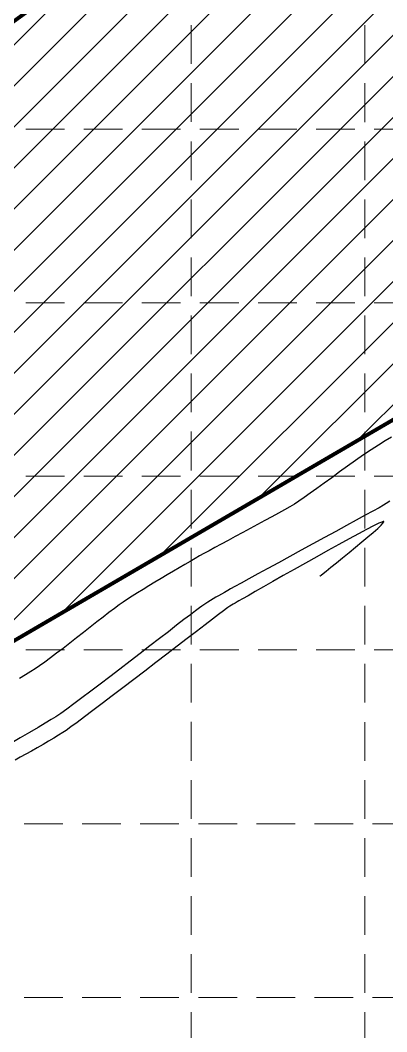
# Model space of a CAD drawing. Extents: x 2138193 to 2139991, y 332071 to 334944.
# Drawn here: x 2138823.2 to 2138917.9, y 332601.8 to 332863.1 of the extents above; entities that cross this region are included whole.
import ezdxf

# ---------------------------------------------------------------- set-up
doc = ezdxf.new("R2010")
doc.units = 0
doc.header["$LTSCALE"] = 100
doc.header["$MEASUREMENT"] = 0
doc.linetypes.add('DASHED', pattern=[0.75, 0.5, -0.25])
doc.linetypes.add('HIDDEN', pattern=[0.375, 0.25, -0.125])
doc.layers.add('CONTOURS', color=35, linetype='Continuous')
doc.layers.add('GRID', color=254, linetype='DASHED')

msp = doc.modelspace()

# ---------------------------------------------------------------- hatches: boundary and pattern name
at = {"layer": 'CONTOURS', "ltscale": 10}
h = msp.add_hatch(dxfattribs=at)
h.set_pattern_fill('ANSI31', color=5, scale=60, style=0)
h.set_pattern_definition([(45, (0, 0), (-5.303300858899106, 5.303300858899107), [])])
h.paths.add_polyline_path([(2138483.546160111, 332606.2740493599), (2138656.140052903, 332606.2740493599), (2138921.264482902, 332760.8706732228), (2139372.471049562, 332785.9219287917), (2139377.748317752, 332780.6479753673), (2139409.411939294, 332807.0177192923), (2139404.134671104, 332828.1135155923), (2139401.496037009, 332952.0512992817), (2139392.260811476, 332977.1025548506), (2139347.404019459, 332973.1470955816), (2139339.488117175, 332969.1916305132), (2139182.489332715, 332936.2294564062), (2139043.960999322, 332917.7706368185), (2138914.667891463, 332903.2672764998), (2138844.744069344, 332879.534509287), (2138820.996350087, 332862.3941780554), (2138795.929319984, 332796.4698240421), (2138748.301847437, 332763.2789477164)])

# ---------------------------------------------------------------- linework, layer by layer
at = {"layer": 'CONTOURS', "color": 5, "ltscale": 10, "const_width": 1}
msp.add_lwpolyline([(2138656.140052903, 332606.2740493598), (2138921.264482902, 332760.8706732228), (2139372.471049562, 332785.9219287917), (2139377.748317752, 332780.6479753673), (2139409.411939294, 332807.0177192923), (2139404.134671104, 332828.1135155923), (2139401.496037009, 332952.0512992817), (2139392.260811476, 332977.1025548506), (2139347.404019459, 332973.1470955816), (2139339.488117175, 332969.1916305132), (2139182.489332715, 332936.2294564062), (2139043.960999322, 332917.7706368185), (2138914.667891463, 332903.2672764998), (2138844.744069344, 332879.534509287), (2138820.996350087, 332862.3941780554), (2138795.929319984, 332796.4698240421), (2138748.301847437, 332763.2789477164), (2138483.546160112, 332606.27404936)], dxfattribs=at)
at = {"layer": 'CONTOURS'}
for points, elevation in [([(2138917.495057845, 332754.4367714087), (2138915.736824708, 332753.347255005)], 545), ([(2138898.139915639, 332740.8707387456), (2138896.575550392, 332739.7666256142)], 545), ([(2138895.206919689, 332738.8347317002), (2138894.06608676, 332738.1066349836)], 545), ([(2138896.575550392, 332739.7666256142), (2138895.206919689, 332738.8347317002)], 545), ([(2138918.658038362, 332738.800954195), (2138917.736459787, 332738.1995331185)], 548), ([(2138889.915953754, 332735.7249742473), (2138888.217625216, 332734.7879501851)], 545), ([(2138912.325160784, 332735.1825067493), (2138910.032403631, 332733.9241478685)], 548), ([(2138915.846864247, 332733.114960983), (2138914.474355895, 332732.4438165595)], 549), ([(2138916.915704287, 332733.1562780062), (2138917.091490947, 332733.414719337)], 549), ([(2138917.091490947, 332733.414719337), (2138917.122986678, 332733.5264804145)], 549), ([(2138917.122986678, 332733.5264804145), (2138917.111553524, 332733.5631186712)], 549), ([(2138884.538047231, 332732.7886476852), (2138882.619966248, 332731.7561863641)], 545), ([(2138913.040943358, 332729.5924211808), (2138914.425717861, 332730.7814372875)], 549), ([(2138915.586516405, 332731.8181125518), (2138916.461988715, 332732.6573495117)], 549), ([(2138875.162661123, 332727.7554736323), (2138873.510010703, 332726.8621213789)], 545), ([(2138901.821277273, 332729.4357299943), (2138898.832238286, 332727.8052486801)], 548), ([(2138905.508130875, 332727.635664874), (2138902.710005252, 332726.0863469987)], 549), ([(2138908.146124457, 332729.0827934765), (2138905.508130875, 332727.635664874)], 549), ([(2138895.813344912, 332726.1593155481), (2138892.822283581, 332724.5289621148)], 548), ([(2138902.710005252, 332726.0863469987), (2138899.814243297, 332724.4715625594)], 549), ([(2138869.565429229, 332724.6769837823), (2138868.423182431, 332724.0180919309)], 545), ([(2138889.916740723, 332722.9452198965), (2138887.154402767, 332721.4391204094)], 548), ([(2138892.822283581, 332724.5289621148), (2138889.916740723, 332722.9452198965)], 548), ([(2138862.774216653, 332720.7239146131), (2138861.203506181, 332719.7961354952)], 545), ([(2138893.979793213, 332721.192484824), (2138891.166096499, 332719.6016369455)], 549), ([(2138900.962910807, 332719.762488441), (2138901.430949432, 332720.1457244767)], 549), ([(2138901.430949432, 332720.1457244767), (2138902.229618144, 332720.7919516392)], 549), ([(2138902.229618144, 332720.7919516392), (2138903.464416639, 332721.7846247116)], 549), ([(2138859.614018345, 332718.8508295378), (2138858.028058271, 332717.9000802788)], 545), ([(2138888.504746279, 332718.0922133381), (2138886.05823826, 332716.7009367108)], 549), ([(2138900.62185017, 332719.4770195129), (2138900.720610381, 332719.5607115108)], 549), ([(2138875.177887007, 332714.8329667575), (2138874.45163306, 332714.4179169399)], 548), ([(2138876.818117998, 332715.7707857559), (2138875.959898728, 332715.2788576593)], 548), ([(2138877.509811531, 332716.1593670133), (2138876.818117998, 332715.7707857559)], 548), ([(2138878.690828542, 332716.8117800996), (2138877.509811531, 332716.1593670133)], 548), ([(2138886.05823826, 332716.7009367108), (2138883.889068149, 332715.464529772)], 549), ([(2138849.835467728, 332712.7579535155), (2138848.782354713, 332712.0191295165)], 545), ([(2138870.940987784, 332712.2734202482), (2138870.119835191, 332711.7242986153)], 548), ([(2138872.402920105, 332713.2058528878), (2138871.695199497, 332712.7622063021)], 548), ([(2138877.828177182, 332711.9886698661), (2138877.383535779, 332711.7116421573)], 549), ([(2138878.257135193, 332712.241980597), (2138877.828177182, 332711.9886698661)], 549), ([(2138879.23568092, 332712.8020530804), (2138878.712329783, 332712.5027248388)], 549), ([(2138879.670542331, 332713.0517541763), (2138879.23568092, 332712.8020530804)], 549), ([(2138882.059731652, 332714.4197152309), (2138880.632724477, 332713.6032157961)], 549), ([(2138867.16293776, 332709.5088415277), (2138865.51680638, 332708.2440992558)], 548), ([(2138870.119835191, 332711.7242986153), (2138869.505556142, 332711.2824380201)], 548), ([(2138874.458235429, 332709.5431898892), (2138872.867034628, 332708.3259764722)], 549), ([(2138865.51680638, 332708.2440992558), (2138863.608932174, 332706.7720567167)], 548), ([(2138841.302807202, 332706.3002953848), (2138839.553521848, 332704.9292137339)], 545), ([(2138868.780205247, 332705.195172493), (2138866.374858544, 332703.3519700756)], 549), ([(2138866.374858544, 332703.3519700756), (2138863.788411752, 332701.3704928029)], 549), ([(2138832.613797288, 332699.5330186802), (2138831.028520816, 332698.3328799491)], 545), ([(2138856.725892352, 332701.4470956234), (2138854.182086595, 332699.4808201422)], 548), ([(2138861.066005809, 332699.2859347473), (2138858.252781652, 332697.1334899811)], 549), ([(2138863.788411752, 332701.3704928029), (2138861.066005809, 332699.2859347473)], 549), ([(2138828.226974107, 332696.2889225282), (2138827.064824052, 332695.4958546964)], 545), ([(2138829.557226392, 332697.2430560887), (2138828.226974107, 332696.2889225282)], 545), ([(2138831.028520816, 332698.3328799491), (2138829.557226392, 332697.2430560887)], 545), ([(2138824.621223878, 332693.975334226), (2138823.035524682, 332693.034434818)], 545), ([(2138825.976288922, 332694.802004238), (2138824.621223878, 332693.975334226)], 545), ([(2138827.064824052, 332695.4958546964), (2138825.976288922, 332694.802004238)], 545), ([(2138848.96691021, 332695.4623173806), (2138846.377747532, 332693.4770837253)], 548), ([(2138855.393880222, 332694.9483525768), (2138852.534442456, 332692.7657166066)], 549), ([(2138846.377747532, 332693.4770837253), (2138843.855673831, 332691.5525243039)], 548), ([(2138846.994521672, 332688.5487252586), (2138844.404320532, 332686.5847580254)], 549), ([(2138844.404320532, 332686.5847580254), (2138841.99414681, 332684.7640685159)], 549), ([(2138831.2523574, 332682.4034756275), (2138829.699900977, 332681.4571958125)], 548), ([(2138832.433922765, 332683.1551481926), (2138831.2523574, 332682.4034756275)], 548), ([(2138836.295199544, 332680.5136070537), (2138835.056544884, 332679.6179691631)], 549), ([(2138823.229103757, 332677.6722552239), (2138820.605001495, 332676.1690887648)], 548), ([(2138830.556981157, 332676.8002959187), (2138829.121436744, 332675.9728865559)], 549), ([(2138824.65598309, 332673.4777176179), (2138823.229123078, 332672.695967641)], 549), ([(2138826.136568307, 332674.2953114198), (2138824.65598309, 332673.4777176179)], 549), ([(2138827.636509326, 332675.132463061), (2138826.136568307, 332674.2953114198)], 549)]:
    msp.add_lwpolyline(points, dxfattribs=dict(at, elevation=elevation))
at = {"layer": 'CONTOURS', "extrusion": (0.4958793854444137, -0.8683914066198898, 0), "elevation": 771683.9995586558}
msp.add_lwpolyline([(2022425.481739394, 545), (2022423.637787281, 545)], dxfattribs=at)
at = {"layer": 'CONTOURS', "extrusion": (0.562711352955937, -0.8266534541478061, 0), "elevation": 928520.4239080094}
msp.add_lwpolyline([(1955383.917648662, 545), (1955381.52732975, 545)], dxfattribs=at)
at = {"layer": 'CONTOURS', "extrusion": (-0.5478091468288698, 0.8366033341139789, 0), "elevation": -893335.0451776627}
msp.add_lwpolyline([(-1971709.364080623, 545), (-1971707.113156202, 545)], dxfattribs=at)
at = {"layer": 'CONTOURS', "extrusion": (0.5809702317388757, -0.8139248060068429, 0), "elevation": 971810.0010068929}
msp.add_lwpolyline([(1934229.240689109, 545), (1934226.703053316, 545)], dxfattribs=at)
at = {"layer": 'CONTOURS', "extrusion": (0.5733944576819552, -0.8192794370052362, 0), "elevation": 953824.353373189}
msp.add_lwpolyline([(1943163.965791089, 545), (1943161.479781339, 545)], dxfattribs=at)
at = {"layer": 'CONTOURS', "extrusion": (0.5890235413013652, -0.8081158752263186, 0), "elevation": 990968.1875069635}
msp.add_lwpolyline([(1924479.112478293, 545), (1924476.604581584, 545)], dxfattribs=at)
at = {"layer": 'CONTOURS', "extrusion": (-0.5860721082484996, 0.8102588993236415, 0), "elevation": -983942.2669813283}
msp.add_lwpolyline([(-1928083.305282519, 545), (-1928080.760306403, 545)], dxfattribs=at)
at = {"layer": 'CONTOURS', "extrusion": (0.5885551482578207, -0.808457072118993, 0), "elevation": 989852.8124289991}
msp.add_lwpolyline([(1925048.110155214, 545), (1925045.80991601, 545)], dxfattribs=at)
at = {"layer": 'CONTOURS', "extrusion": (-0.5899057549562018, 0.8074721049482474, 0), "elevation": -993069.3688230214}
msp.add_lwpolyline([(-1923393.194055272, 545), (-1923390.767730573, 545)], dxfattribs=at)
at = {"layer": 'CONTOURS', "extrusion": (0.5844803754683278, -0.8114078448551029, 0), "elevation": 980155.4350850647}
msp.add_lwpolyline([(1930001.368813502, 545), (1929999.239136577, 545)], dxfattribs=at)
at = {"layer": 'CONTOURS', "extrusion": (-0.5096241800771215, 0.8603971147561582, 0), "elevation": -803745.2277831187}
msp.add_lwpolyline([(-2009869.668004383, 545), (-2009868.279903491, 545)], dxfattribs=at)
at = {"layer": 'CONTOURS', "extrusion": (0.5008586797189905, -0.865529076894676, 0), "elevation": 783300.9268212841}
msp.add_lwpolyline([(2017950.309301921, 548), (2017949.531173873, 548)], dxfattribs=at)
at = {"layer": 'CONTOURS', "extrusion": (-0.4889117325977099, 0.8723332607027577, 0), "elevation": -755471.9347256386}
msp.add_lwpolyline([(-2028505.004958549, 545), (-2028503.2144625, 545)], dxfattribs=at)
at = {"layer": 'CONTOURS', "extrusion": (0.4972359829066215, -0.8676153394810895, 0), "elevation": 774846.4278390738}
msp.add_lwpolyline([(2021185.27280687, 545), (2021183.6662127, 545)], dxfattribs=at)
at = {"layer": 'CONTOURS', "extrusion": (0.4825284852392646, -0.8758802777393158, 0), "elevation": 740649.9402517725}
msp.add_lwpolyline([(2033987.579292651, 548), (2033985.325022665, 548)], dxfattribs=at)
at = {"layer": 'CONTOURS', "extrusion": (-0.4848292265509905, 0.8746088388999784, 0), "elevation": -745994.0825604359}
msp.add_lwpolyline([(-2032035.448332487, 548), (-2032033.620660974, 548)], dxfattribs=at)
at = {"layer": 'CONTOURS', "extrusion": (0.4892454360273714, -0.8721461479169573, 0), "elevation": 756259.4120136313}
msp.add_lwpolyline([(2028238.732019663, 548), (2028237.396419806, 548)], dxfattribs=at)
at = {"layer": 'CONTOURS', "extrusion": (0.4759810227330156, -0.8794555508938655, 0), "elevation": 725444.7519869527}
msp.add_lwpolyline([(2039430.506353171, 545), (2039428.372744032, 545)], dxfattribs=at)
at = {"layer": 'CONTOURS', "extrusion": (0.4789276459248074, -0.8778543785668113, 0), "elevation": 732280.0084599822}
msp.add_lwpolyline([(2036988.275817531, 545), (2036986.221759786, 545)], dxfattribs=at)
at = {"layer": 'CONTOURS', "extrusion": (0.4802273295987795, -0.8771440656508059, 0), "elevation": 735307.4661062264}
msp.add_lwpolyline([(2035920.165744272, 548), (2035917.254754669, 548)], dxfattribs=at)
at = {"layer": 'CONTOURS', "extrusion": (0.4009019179193323, -0.9161209812075046, 0), "elevation": 552671.6775176444}
msp.add_lwpolyline([(2092899.858670856, 549), (2092899.028292687, 549)], dxfattribs=at)
at = {"layer": 'CONTOURS', "extrusion": (0.7398336247893089, -0.6727898688529071, 0), "elevation": 1358583.158293377}
msp.add_lwpolyline([(1685208.13392138, 549), (1685208.808300697, 549)], dxfattribs=at)
at = {"layer": 'CONTOURS', "extrusion": (0.3179864323718982, -0.9480952635824063, 0), "elevation": 364683.4552362686}
msp.add_lwpolyline([(2133701.798985593, 549), (2133701.426871059, 549)], dxfattribs=at)
at = {"layer": 'CONTOURS', "extrusion": (0.09577096027711844, -0.9954033972051727, 0), "elevation": -126357.9908986073}
msp.add_lwpolyline([(2160951.546448458, 549), (2160951.421863409, 549)], dxfattribs=at)
at = {"layer": 'CONTOURS', "extrusion": (-0.4836260157992845, -0.8752747436331693, 0), "elevation": -1325669.24494239}
msp.add_lwpolyline([(1711221.519013826, 549), (1711221.487994991, 549)], dxfattribs=at)
at = {"layer": 'CONTOURS', "extrusion": (0.4722636518407007, -0.8814573405163095, 0), "elevation": 716827.6692784394}
msp.add_lwpolyline([(2042468.712001959, 545), (2042466.548923422, 545)], dxfattribs=at)
at = {"layer": 'CONTOURS', "extrusion": (-0.4727582304643277, 0.8811921785446337, 0), "elevation": -717973.7414813044}
msp.add_lwpolyline([(-2042068.311813266, 545), (-2042066.123682933, 545)], dxfattribs=at)
at = {"layer": 'CONTOURS', "extrusion": (-0.4791697816730432, 0.8777222341557769, 0), "elevation": -732853.0950231839}
msp.add_lwpolyline([(-2036798.88199971, 548), (-2036795.576286284, 548)], dxfattribs=at)
at = {"layer": 'CONTOURS', "extrusion": (0.4796034004640046, -0.8774853721079137, 0), "elevation": 733859.3756537759}
msp.add_lwpolyline([(2036439.676171233, 548), (2036436.535069379, 548)], dxfattribs=at)
at = {"layer": 'CONTOURS', "extrusion": (-0.4762531610237565, 0.8793082091137783, 0), "elevation": -726090.3518200337}
msp.add_lwpolyline([(-2039225.515765804, 549), (-2039222.768872496, 549)], dxfattribs=at)
at = {"layer": 'CONTOURS', "extrusion": (-0.4694431153321594, 0.8829627180505623, 0), "elevation": -710308.3069785594}
msp.add_lwpolyline([(-2044778.686969383, 549), (-2044776.27436199, 549)], dxfattribs=at)
at = {"layer": 'CONTOURS', "extrusion": (0.458706264731007, -0.8885879600222633, 0), "elevation": 685471.4256266986}
msp.add_lwpolyline([(2053240.105887909, 549), (2053238.099757621, 549)], dxfattribs=at)
at = {"layer": 'CONTOURS', "extrusion": (0.6661044278761786, -0.7458584927208035, 0), "elevation": 1176570.290694271}
msp.add_lwpolyline([(1816960.936430785, 549), (1816962.492756221, 549)], dxfattribs=at)
at = {"layer": 'CONTOURS', "extrusion": (0.4735222090036235, -0.8807818785490132, 0), "elevation": 719744.3142948167}
msp.add_lwpolyline([(2041438.473854093, 545), (2041436.465519182, 545)], dxfattribs=at)
at = {"layer": 'CONTOURS', "extrusion": (0.4724928491233975, -0.8813345037653153, 0), "elevation": 717358.7659193417}
msp.add_lwpolyline([(2042280.07674584, 545), (2042277.973599608, 545)], dxfattribs=at)
at = {"layer": 'CONTOURS', "extrusion": (-0.4786871571351582, 0.8779855383739874, 0), "elevation": -731733.2001805971}
msp.add_lwpolyline([(-2037194.769944535, 548), (-2037191.331512759, 548)], dxfattribs=at)
at = {"layer": 'CONTOURS', "extrusion": (-0.6358948394851288, 0.7717757142565334, 0), "elevation": -1103331.162435982}
msp.add_lwpolyline([(-1862338.015929917, 549), (-1862340.15214069, 549)], dxfattribs=at)
at = {"layer": 'CONTOURS', "extrusion": (-0.6421584623833141, 0.7665719204285386, 0), "elevation": -1118459.946898096}
msp.add_lwpolyline([(-1853293.782286676, 549), (-1853295.800884208, 549)], dxfattribs=at)
at = {"layer": 'CONTOURS', "extrusion": (0.4927178229359949, -0.8701891443595546, 0), "elevation": 764325.7538505205}
msp.add_lwpolyline([(2025161.736137709, 545), (2025160.455518084, 545)], dxfattribs=at)
at = {"layer": 'CONTOURS', "extrusion": (-0.4841397549101602, 0.8749906843592852, 0), "elevation": -744380.7817855121}
msp.add_lwpolyline([(-2032578.983681324, 545), (-2032577.468935404, 545)], dxfattribs=at)
at = {"layer": 'CONTOURS', "extrusion": (-0.4788514257659384, 0.8778959574129089, 0), "elevation": -732103.0626225816}
msp.add_lwpolyline([(-2037035.140173405, 545), (-2037033.426061843, 545)], dxfattribs=at)
at = {"layer": 'CONTOURS', "extrusion": (0.6285742224398234, -0.7777496042327322, 0), "elevation": 1085685.356796808}
msp.add_lwpolyline([(1872675.540047694, 549), (1872677.683636805, 549)], dxfattribs=at)
at = {"layer": 'CONTOURS', "extrusion": (0.6315506910593299, -0.7753345888211637, 0), "elevation": 1092855.287164726}
msp.add_lwpolyline([(1868502.534670592, 549), (1868504.712569979, 549)], dxfattribs=at)
at = {"layer": 'CONTOURS', "extrusion": (0.5043841200532704, -0.8634793914379706, 0), "elevation": 791510.9260532396}
msp.add_lwpolyline([(2014686.448090022, 545), (2014684.750029375, 545)], dxfattribs=at)
at = {"layer": 'CONTOURS', "extrusion": (0.5026454462778198, -0.8644926577688045, 0), "elevation": 787454.9997445496}
msp.add_lwpolyline([(2016276.789858526, 545), (2016275.19291305, 545)], dxfattribs=at)
at = {"layer": 'CONTOURS', "extrusion": (0.5010856921637666, -0.8653976710788855, 0), "elevation": 783817.7739088265}
msp.add_lwpolyline([(2017694.997071349, 545), (2017693.526591565, 545)], dxfattribs=at)
at = {"layer": 'CONTOURS', "extrusion": (0.4907863399727257, -0.8712799598844082, 0), "elevation": 759846.6406915386}
msp.add_lwpolyline([(2026873.809710294, 549), (2026870.47720222, 549)], dxfattribs=at)
at = {"layer": 'CONTOURS', "extrusion": (0.4891068731562425, -0.8722238626816645, 0), "elevation": 755940.3763439956}
msp.add_lwpolyline([(2028337.283776909, 549), (2028333.923512753, 549)], dxfattribs=at)
at = {"layer": 'CONTOURS', "extrusion": (0.6259471817686092, -0.7798654535469152, 0), "elevation": 1079362.37015542}
msp.add_lwpolyline([(1876323.183769211, 549), (1876325.030593506, 549)], dxfattribs=at)
at = {"layer": 'CONTOURS', "extrusion": (0.6267137201908478, -0.7792495832046032, 0), "elevation": 1081206.837137727}
msp.add_lwpolyline([(1875262.787415641, 549), (1875264.820654024, 549)], dxfattribs=at)
at = {"layer": 'CONTOURS', "extrusion": (-0.5111573197188738, 0.8594871694782985, 0), "elevation": -807326.1642250104}
msp.add_lwpolyline([(-2008395.920918504, 545), (-2008394.071574044, 545)], dxfattribs=at)
at = {"layer": 'CONTOURS', "extrusion": (0.5063446401369802, -0.862331204007226, 0), "elevation": 796086.2392616702}
msp.add_lwpolyline([(2012881.240342011, 545), (2012879.466513142, 545)], dxfattribs=at)
at = {"layer": 'CONTOURS', "extrusion": (0.4793247092222012, -0.8776376377122009, 0), "elevation": 733212.6041656949}
msp.add_lwpolyline([(2036646.558738986, 548), (2036643.934798573, 548)], dxfattribs=at)
at = {"layer": 'CONTOURS', "extrusion": (0.4789241147163089, -0.8778563050654702, 0), "elevation": 732283.0237381218}
msp.add_lwpolyline([(2036983.894993889, 548), (2036980.977151173, 548)], dxfattribs=at)
at = {"layer": 'CONTOURS', "extrusion": (0.5177310418905491, -0.8555434344689501, 0), "elevation": 822698.5803785953}
msp.add_lwpolyline([(2002144.328230657, 545), (2002142.504679534, 545)], dxfattribs=at)
at = {"layer": 'CONTOURS', "extrusion": (0.4811897674840356, -0.8766164541398135, 0), "elevation": 737541.5081409698}
msp.add_lwpolyline([(2035078.01872253, 548), (2035076.179087818, 548)], dxfattribs=at)
at = {"layer": 'CONTOURS', "extrusion": (0.4800019302168733, -0.8772674318519275, 0), "elevation": 734784.274601325}
msp.add_lwpolyline([(2036077.432186177, 548), (2036075.167649043, 548)], dxfattribs=at)
at = {"layer": 'CONTOURS', "extrusion": (-0.4933403762831523, 0.8698363484752738, 0), "elevation": -765789.769356729}
msp.add_lwpolyline([(-2024629.29517175, 549), (-2024626.235572982, 549)], dxfattribs=at)
at = {"layer": 'CONTOURS', "extrusion": (-0.6399221569236591, 0.7684397393928636, 0), "elevation": -1113055.030054502}
msp.add_lwpolyline([(-1856530.931274251, 549), (-1856531.246589056, 549)], dxfattribs=at)
at = {"layer": 'CONTOURS', "extrusion": (0.5339099929928303, -0.8455413173715379, 0), "elevation": 860630.8704740626}
msp.add_lwpolyline([(1986128.954161687, 545), (1986127.358973178, 545)], dxfattribs=at)
at = {"layer": 'CONTOURS', "extrusion": (0.5272884888834259, -0.8496863241755943, 0), "elevation": 845089.3366365104}
msp.add_lwpolyline([(1992793.138454012, 545), (1992791.4418914, 545)], dxfattribs=at)
at = {"layer": 'CONTOURS', "extrusion": (0.5220215634353912, -0.8529322876456665, 0), "elevation": 832744.1629582153}
msp.add_lwpolyline([(1997985.165675766, 545), (1997983.392980319, 545)], dxfattribs=at)
at = {"layer": 'CONTOURS', "extrusion": (0.4953239613698885, -0.8687083361478933, 0), "elevation": 770403.9770284409}
msp.add_lwpolyline([(2022861.226282415, 548), (2022860.326081866, 548)], dxfattribs=at)
at = {"layer": 'CONTOURS', "extrusion": (0.4959526377357442, -0.8683495731115193, 0), "elevation": 771871.7750018067}
msp.add_lwpolyline([(2022310.024256447, 549), (2022307.917574354, 549)], dxfattribs=at)
at = {"layer": 'CONTOURS', "extrusion": (-0.5916425779986756, 0.8062003844572894, 0), "elevation": -997201.4498058935}
msp.add_lwpolyline([(-1921187.307359307, 545), (-1921185.773259361, 545)], dxfattribs=at)
at = {"layer": 'CONTOURS', "extrusion": (-0.554032847766714, 0.8324948069480705, 0), "elevation": -908011.4220878812}
msp.add_lwpolyline([(-1964916.494634211, 545), (-1964915.177645923, 545)], dxfattribs=at)
at = {"layer": 'CONTOURS', "extrusion": (0.5424867176117213, -0.8400643792084393, 0), "elevation": 880797.4720601214}
msp.add_lwpolyline([(1977266.59671558, 545), (1977265.128084788, 545)], dxfattribs=at)
at = {"layer": 'CONTOURS', "extrusion": (0.5438524616396955, -0.8391808505730117, 0), "elevation": 884024.4577809343}
msp.add_lwpolyline([(1975846.823188893, 548), (1975845.924441368, 548)], dxfattribs=at)
at = {"layer": 'CONTOURS', "extrusion": (0.5188191653646032, -0.8548840118111795, 0), "elevation": 825256.7947023171}
msp.add_lwpolyline([(2001106.605720815, 548), (2001105.808326934, 548)], dxfattribs=at)
at = {"layer": 'CONTOURS', "extrusion": (0.5082095455093881, -0.8612334514248393, 0), "elevation": 800451.6193201526}
msp.add_lwpolyline([(2011158.071211222, 548), (2011157.286188618, 548)], dxfattribs=at)
at = {"layer": 'CONTOURS', "extrusion": (0.5004576050093226, -0.8657610441619171, 0), "elevation": 782364.8036164151}
msp.add_lwpolyline([(2018263.639319869, 548), (2018262.841240591, 548)], dxfattribs=at)
at = {"layer": 'CONTOURS', "extrusion": (0.4970483766936278, -0.8677228308775963, 0), "elevation": 774423.9571753084}
msp.add_lwpolyline([(2021328.100551682, 549), (2021327.575966442, 549)], dxfattribs=at)
at = {"layer": 'CONTOURS', "extrusion": (0.4972555218149513, -0.8676041413136181, 0), "elevation": 774906.5051039025}
msp.add_lwpolyline([(2021145.371109251, 549), (2021144.262098701, 549)], dxfattribs=at)
at = {"layer": 'CONTOURS', "extrusion": (0.6089340398368106, -0.7932208615058114, 0), "elevation": 1038503.66726731}
msp.add_lwpolyline([(1899175.868619612, 545), (1899173.948637843, 545)], dxfattribs=at)
at = {"layer": 'CONTOURS', "extrusion": (0.6022051945300781, -0.7983413453410707, 0), "elevation": 1022408.06588841}
msp.add_lwpolyline([(1907890.786621568, 545), (1907889.041239304, 545)], dxfattribs=at)
at = {"layer": 'CONTOURS', "extrusion": (0.6062268546475681, -0.7952917708012052, 0), "elevation": 1032037.578247748}
msp.add_lwpolyline([(1902722.581623902, 548), (1902720.892577657, 548)], dxfattribs=at)
at = {"layer": 'CONTOURS', "extrusion": (0.6000773285203043, -0.7999419977697976, 0), "elevation": 1017337.370993653}
msp.add_lwpolyline([(1910624.042777451, 548), (1910622.793519623, 548)], dxfattribs=at)
at = {"layer": 'CONTOURS', "extrusion": (-0.6066044404364503, 0.7950038068102449, 0), "elevation": -1032945.390503659}
msp.add_lwpolyline([(-1902237.969440897, 549), (-1902236.422860935, 549)], dxfattribs=at)
at = {"layer": 'CONTOURS', "extrusion": (0.6042484123241645, -0.7967959940936743, 0), "elevation": 1027309.859760839}
msp.add_lwpolyline([(1905288.392552632, 549), (1905287.360002041, 549)], dxfattribs=at)
at = {"layer": 'CONTOURS', "extrusion": (0.5949771679069507, -0.8037426016265559, 0), "elevation": 1005168.599383578}
msp.add_lwpolyline([(1917062.143580006, 549), (1917061.682255134, 549)], dxfattribs=at)
at = {"layer": 'CONTOURS', "extrusion": (-0.5513207275856052, 0.8342933868457061, 0), "elevation": -901628.2545581739}
msp.add_lwpolyline([(-1967882.119296553, 549), (-1967881.517296377, 549)], dxfattribs=at)
at = {"layer": 'CONTOURS', "extrusion": (0.6157333509009358, -0.7879545929736721, 0), "elevation": 1054798.464993775}
msp.add_lwpolyline([(1890170.351971084, 545), (1890168.193335457, 545)], dxfattribs=at)
at = {"layer": 'CONTOURS', "extrusion": (0.613206895078156, -0.789922340378222, 0), "elevation": 1048740.088058727}
msp.add_lwpolyline([(1893540.54136976, 545), (1893538.483612702, 545)], dxfattribs=at)
at = {"layer": 'CONTOURS', "extrusion": (0.6117001706989549, -0.7910896922390467, 0), "elevation": 1045142.336773399}
msp.add_lwpolyline([(1895549.743391242, 548), (1895547.052782228, 548)], dxfattribs=at)
at = {"layer": 'CONTOURS', "extrusion": (0.6082217910732004, -0.7937671276033723, 0), "elevation": 1036816.153256197}
msp.add_lwpolyline([(1900125.022961965, 549), (1900122.277691219, 549)], dxfattribs=at)
at = {"layer": 'CONTOURS', "extrusion": (-0.6080336819919351, 0.7939112302791355, 0), "elevation": -1036365.868255619}
msp.add_lwpolyline([(-1900373.057750971, 549), (-1900370.654807626, 549)], dxfattribs=at)
at = {"layer": 'CONTOURS', "extrusion": (-0.6168468043546441, 0.7870832357238104, 0), "elevation": -1057469.871390459}
msp.add_lwpolyline([(-1888672.728858576, 545), (-1888670.47928232, 545)], dxfattribs=at)
at = {"layer": 'CONTOURS', "extrusion": (0.6120182483584894, -0.7908436404727589, 0), "elevation": 1045904.523511116}
msp.add_lwpolyline([(1895126.608204986, 548), (1895123.68974195, 548)], dxfattribs=at)
at = {"layer": 'CONTOURS', "extrusion": (0.6132254783039714, -0.7899079141006662, 0), "elevation": 1048784.668800187}
msp.add_lwpolyline([(1893504.940504415, 545), (1893502.747767431, 545)], dxfattribs=at)
at = {"layer": 'CONTOURS', "extrusion": (0.6156529908310319, -0.7880173823468652, 0), "elevation": 1054605.704030562}
msp.add_lwpolyline([(1890271.281387214, 545), (1890269.041763935, 545)], dxfattribs=at)
at = {"layer": 'CONTOURS', "extrusion": (0.6119537265434393, -0.7908935684209334, 0), "elevation": 1045749.909240058}
msp.add_lwpolyline([(1895209.011968486, 548), (1895205.918658678, 548)], dxfattribs=at)
at = {"layer": 'CONTOURS', "extrusion": (0.6093447840411136, -0.79290537528881, 0), "elevation": 1039487.249067811}
msp.add_lwpolyline([(1898622.710371538, 545), (1898620.601420732, 545)], dxfattribs=at)
at = {"layer": 'CONTOURS', "extrusion": (-0.6108712709324448, 0.7917299352363658, 0), "elevation": -1043156.434147509}
msp.add_lwpolyline([(-1896631.437750615, 548), (-1896628.153766279, 548)], dxfattribs=at)
at = {"layer": 'CONTOURS', "extrusion": (0.609855259750506, -0.7925128151359085, 0), "elevation": 1040722.874858037}
msp.add_lwpolyline([(1897964.59332345, 548), (1897961.293505921, 548)], dxfattribs=at)
at = {"layer": 'CONTOURS', "extrusion": (0.6072604679161973, -0.7945028156691462, 0), "elevation": 1034515.254067762}
msp.add_lwpolyline([(1901362.721109717, 549), (1901359.122756918, 549)], dxfattribs=at)
at = {"layer": 'CONTOURS', "extrusion": (0.6042122500432565, -0.796823416383872, 0), "elevation": 1027219.239043409}
msp.add_lwpolyline([(1905297.179710769, 548), (1905294.150330985, 548)], dxfattribs=at)
at = {"layer": 'CONTOURS', "extrusion": (0.6060978638293285, -0.795390080062308, 0), "elevation": 1031733.426612035}
msp.add_lwpolyline([(1902866.463223962, 549), (1902862.924289754, 549)], dxfattribs=at)
at = {"layer": 'CONTOURS', "extrusion": (0.6009669473183975, -0.7992738756088594, 0), "elevation": 1019462.80848565}
msp.add_lwpolyline([(1909455.615211033, 548), (1909452.781909595, 548)], dxfattribs=at)
at = {"layer": 'CONTOURS', "extrusion": (0.605265503861987, -0.7960236616047887, 0), "elevation": 1029742.347092593}
msp.add_lwpolyline([(1903941.141639995, 549), (1903937.718264846, 549)], dxfattribs=at)
at = {"layer": 'CONTOURS', "extrusion": (-0.590108535263888, 0.8073239229755979, 0), "elevation": -993560.277608412}
msp.add_lwpolyline([(-1923055.490772803, 548), (-1923053.208320882, 548)], dxfattribs=at)
at = {"layer": 'CONTOURS', "extrusion": (-0.5965070710681376, 0.8026078208974242, 0), "elevation": -1008814.686781197}
msp.add_lwpolyline([(-1915099.807310913, 548), (-1915097.22300652, 548)], dxfattribs=at)
at = {"layer": 'CONTOURS', "extrusion": (0.5635497207632938, -0.8260821461741041, 0), "elevation": 930514.8060958587}
msp.add_lwpolyline([(1954336.307369403, 548), (1954334.786508116, 548)], dxfattribs=at)
at = {"layer": 'CONTOURS', "extrusion": (-0.580296040399526, 0.8144056148484193, 0), "elevation": -970216.9940123628}
msp.add_lwpolyline([(-1934935.309462349, 548), (-1934933.381591081, 548)], dxfattribs=at)
at = {"layer": 'CONTOURS', "extrusion": (0.600810701138796, -0.7993913318251008, 0), "elevation": 1019093.841501795}
msp.add_lwpolyline([(1909652.316622673, 549), (1909649.583286349, 549)], dxfattribs=at)
at = {"layer": 'CONTOURS', "extrusion": (-0.5109448915289009, 0.8596134700087709, 0), "elevation": -806846.6471870295}
msp.add_lwpolyline([(-2008548.711150288, 548), (-2008546.521613123, 548)], dxfattribs=at)
at = {"layer": 'CONTOURS', "extrusion": (0.5936230054638062, -0.8047432679955255, 0), "elevation": 1001940.026032856}
msp.add_lwpolyline([(1918702.903527557, 549), (1918700.916252985, 549)], dxfattribs=at)
at = {"layer": 'CONTOURS', "extrusion": (-0.5979968076620489, 0.8014984828594491, 0), "elevation": -1012374.360530727}
msp.add_lwpolyline([(-1913220.306936086, 549), (-1913217.91804065, 549)], dxfattribs=at)
at = {"layer": 'CONTOURS', "extrusion": (-0.5003103159394319, 0.8658461686492502, 0), "elevation": -782027.63757416}
msp.add_lwpolyline([(-2018336.762268626, 548), (-2018333.969649512, 548)], dxfattribs=at)
at = {"layer": 'CONTOURS', "extrusion": (-0.504705068037307, 0.863291836111901, 0), "elevation": -792277.0190452078}
msp.add_lwpolyline([(-2014338.046767217, 548), (-2014335.532364869, 548)], dxfattribs=at)
at = {"layer": 'CONTOURS', "extrusion": (0.5207512955283131, -0.8537084327834554, 0), "elevation": 829789.8162542824}
msp.add_lwpolyline([(1999182.572260768, 549), (1999181.127188719, 549)], dxfattribs=at)
at = {"layer": 'CONTOURS', "extrusion": (-0.538332714542395, 0.8427323943301436, 0), "elevation": -871045.028305158}
msp.add_lwpolyline([(-1981556.897873282, 549), (-1981555.614928676, 549)], dxfattribs=at)
at = {"layer": 'CONTOURS', "extrusion": (0.5690438669238239, -0.8223071673750517, 0), "elevation": 943526.1369928998}
msp.add_lwpolyline([(1948088.693085796, 549), (1948087.68017653, 549)], dxfattribs=at)
at = {"layer": 'CONTOURS', "extrusion": (0.4925531855174713, -0.870282344665564, 0), "elevation": 763965.0713435931}
msp.add_lwpolyline([(2025245.832833354, 549), (2025244.126573971, 549)], dxfattribs=at)
at = {"layer": 'CONTOURS', "extrusion": (0.508409657373822, -0.8611153350678602, 0), "elevation": 800929.016299327}
msp.add_lwpolyline([(2010917.459598147, 549), (2010915.889782874, 549)], dxfattribs=at)
at = {"layer": 'CONTOURS', "extrusion": (0.4785409702530085, -0.8780652252477087, 0), "elevation": 731406.2175456411}
msp.add_lwpolyline([(2037223.815150026, 549), (2037222.290473537, 549)], dxfattribs=at)
at = {"layer": 'GRID', "color": 252, "linetype": 'HIDDEN', "lineweight": 0, "ltscale": 0.4}
for p, q in [((2138867.401770645, 332296.7979976087), (2138867.401770645, 334897.5322012084)), ((2138912.240545269, 332296.7909480156), (2138912.240545269, 334897.5322012084)), ((2138239.658925912, 332834.9485650579), (2139943.532361615, 332834.9485650579)), ((2138239.658925912, 332790.109790359), (2139943.532361615, 332790.109790359)), ((2138239.658925912, 332745.27101566), (2139943.532361615, 332745.27101566)), ((2138239.658925912, 332700.4322409612), (2139943.532361615, 332700.4322409612)), ((2138239.233226605, 332655.4435516577), (2139943.106662308, 332655.4435516577)), ((2138239.233226605, 332610.6047769588), (2139943.106662308, 332610.6047769588))]:
    msp.add_line(p, q, dxfattribs=at)

doc.saveas('drawing.dxf')
